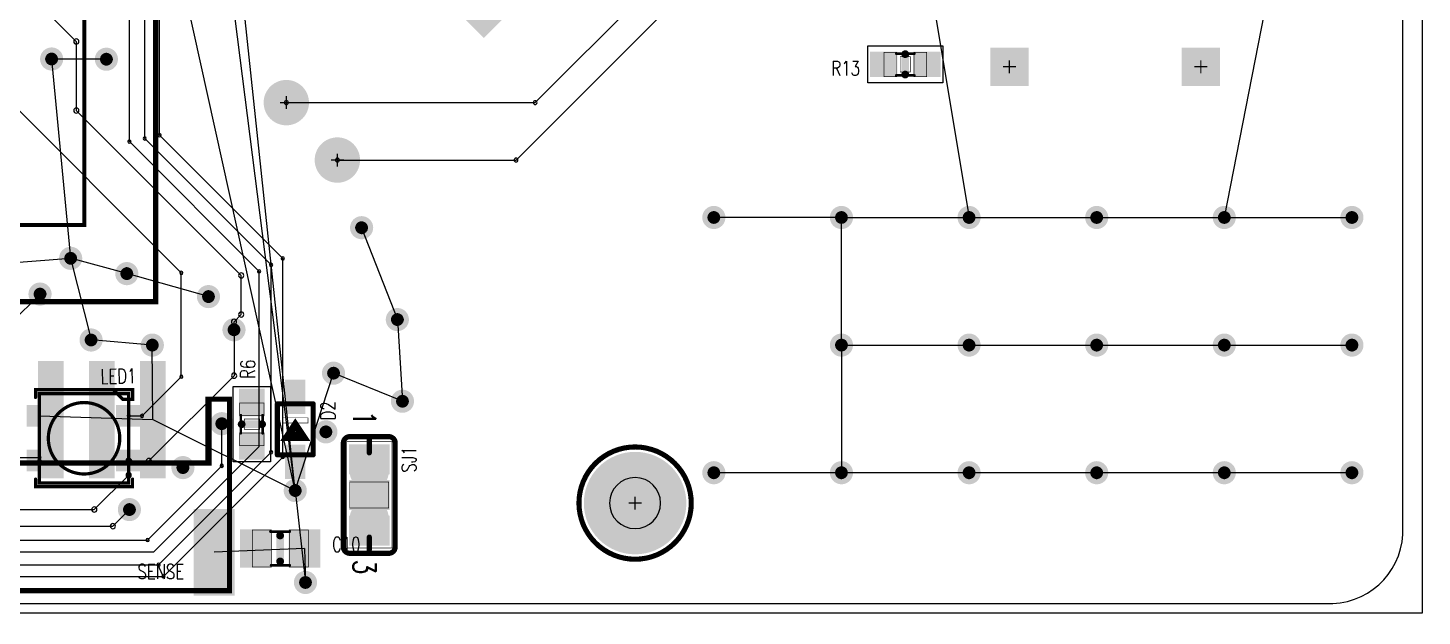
# Model space of a CAD drawing. Extents: x 0 to 113, y -1 to 56.
# Drawn here: x 58.1 to 112.8, y -0.6 to 22.4 of the extents above; entities that cross this region are included whole.
import ezdxf
from ezdxf.enums import TextEntityAlignment as Align

# ---------------------------------------------------------------- set-up
doc = ezdxf.new("R2010")
doc.units = 0
doc.header["$MEASUREMENT"] = 0
for name, pattern in [('KEEPOUT_00000100$0', [2, 1, 1]), ('KEEPOUT_00010000$0', [2, 1, 1]), ('KEEPOUT_10000000$0', [2, 1, 1]), ('POUR_01_-1_0_000000', [2, 1, 1]), ('SIG_0', [2, 1, 1]), ('SIG_20', [2, 1, 1]), ('SIG_21', [2, 1, 1]), ('SIG_34', [2, 1, 1]), ('SIG_38', [2, 1, 1]), ('SIG_40', [2, 1, 1]), ('SIG_41', [2, 1, 1]), ('SIG_50', [2, 1, 1]), ('SIG_62', [2, 1, 1]), ('SIG_64', [2, 1, 1]), ('SIG_65', [2, 1, 1]), ('SIG_81', [2, 1, 1])]:
    doc.linetypes.add(name, pattern=pattern)
doc.layers.get('0').update_dxf_attribs({"linetype": 'CONTINUOUS'})
for name, color, linetype in [('BOARD_OUTLINE_00', 254, 'CONTINUOUS'), ('DRIL_PLTE_THRU_01', 176, 'CONTINUOUS'), ('DRIL_PLTE_THRU_02', 255, 'CONTINUOUS'), ('DRIL_SYMBOL', 254, 'CONTINUOUS'), ('KEEPOUT_00', 130, 'CONTINUOUS'), ('KEEPOUT_01', 130, 'CONTINUOUS'), ('KEEPOUT_02', 23, 'CONTINUOUS'), ('LINK_00', 254, 'CONTINUOUS'), ('PADS_BOT', 253, 'CONTINUOUS'), ('PADS_INNER', 254, 'CONTINUOUS'), ('PADS_TOP', 254, 'CONTINUOUS'), ('PART_BOT_2DLINE_15', 253, 'CONTINUOUS'), ('PART_BOT_COPPER_15', 253, 'CONTINUOUS'), ('PART_BOT_COPPER_26', 254, 'CONTINUOUS'), ('PART_NAME_01', 254, 'CONTINUOUS'), ('PART_NAME_02', 253, 'CONTINUOUS'), ('PART_TOP_2DLINE_26', 254, 'CONTINUOUS'), ('PART_TOP_COPPER_07', 253, 'CONTINUOUS'), ('PART_TOP_COPPER_15', 253, 'CONTINUOUS'), ('PART_TOP_COPPER_21', 67, 'CONTINUOUS'), ('PART_TOP_COPPER_26', 254, 'CONTINUOUS'), ('PART_TOP_TEXT_15', 253, 'CONTINUOUS'), ('POUR_HEADER_02', 34, 'CONTINUOUS'), ('TRACE_02', 34, 'CONTINUOUS')]:
    doc.layers.add(name, color=color, linetype=linetype)
doc.styles.add('W0$0206446667', font='simplex', dxfattribs={"width": 0.75})
doc.styles.add('W0$032258', font='simplex', dxfattribs={"width": 0.75})

# ---------------------------------------------------------------- blocks, each defined once
blk = doc.blocks.new('DRIL_SYMBOL_0$5')
at = {"layer": 'DRIL_SYMBOL', "const_width": 0.0508}
for points in [[(-0.254, 0), (0.254, 0)], [(0, -0.254), (0, 0.254)]]:
    blk.add_lwpolyline(points, dxfattribs=at)
blk = doc.blocks.new('DRIL_HOLE_0$5')
at = {"const_width": 0.25}
blk.add_lwpolyline([(-0.125, 0, 1), (0.125, 0, 1)], format="xyb", close=True, dxfattribs=at)
blk.add_blockref('DRIL_SYMBOL_0$5', (0, 0))
blk = doc.blocks.new('PAD_50')
at = {"const_width": 0.4532}
blk.add_lwpolyline([(0, -0.2266, 1), (0, 0.2266, 1)], format="xyb", close=True, dxfattribs=at)
blk = doc.blocks.new('DRIL_SYMBOL_0$9398')
at = {"layer": 'DRIL_SYMBOL', "const_width": 0.0508}
for points in [[(-0.254, 0), (0.254, 0)], [(0, -0.254), (0, 0.254)]]:
    blk.add_lwpolyline(points, dxfattribs=at)
blk = doc.blocks.new('DRIL_HOLE_0$9398')
at = {"const_width": 0.4699}
blk.add_lwpolyline([(-0.23495, 0, 1), (0.23495, 0, 1)], format="xyb", close=True, dxfattribs=at)
blk.add_blockref('DRIL_SYMBOL_0$9398', (0, 0))
blk = doc.blocks.new('PAD_51')
at = {"const_width": 0.889}
blk.add_lwpolyline([(0, -0.4445, 1), (0, 0.4445, 1)], format="xyb", close=True, dxfattribs=at)
blk = doc.blocks.new('PAD_52')
at = {"const_width": 0.6985}
blk.add_lwpolyline([(0, -0.34925, 1), (0, 0.34925, 1)], format="xyb", close=True, dxfattribs=at)
blk = doc.blocks.new('SMOOTH_0$0254')
at = {"const_width": 0.0127}
blk.add_lwpolyline([(-0.00635, 0, 1), (0.00635, 0, 1)], format="xyb", close=True, dxfattribs=at)
blk = doc.blocks.new('SMOOTH_0$1016')
at = {"const_width": 0.0508}
blk.add_lwpolyline([(-0.0254, 0, 1), (0.0254, 0, 1)], format="xyb", close=True, dxfattribs=at)
blk = doc.blocks.new('SMOOTH_0$3048')
at = {"const_width": 0.1524}
blk.add_lwpolyline([(-0.0762, 0, 1), (0.0762, 0, 1)], format="xyb", close=True, dxfattribs=at)
blk = doc.blocks.new('PART_BODY_TOP_1')
at = {"layer": 'KEEPOUT_01', "linetype": 'KEEPOUT_10000000$0'}
blk.add_lwpolyline([(-1.473, -0.729), (-1.473, 0.729), (1.473, 0.729), (1.473, -0.729)], close=True, dxfattribs=at)
at = {"layer": 'PART_TOP_COPPER_07', "const_width": 0.0254}
blk.add_lwpolyline([(-0.1999, -0.3), (-0.1999, 0.3), (0.1999, 0.3), (0.1999, -0.3)], close=True, dxfattribs=at)
at = {"layer": 'PART_TOP_COPPER_15', "const_width": 0.0254}
for points in [[(-0.8382, -0.4699), (-0.8382, 0.4801), (-0.3381, 0.4801), (-0.3381, -0.4699)], [(0.3302, -0.4699), (0.3302, 0.4801), (0.8303, 0.4801), (0.8303, -0.4699)]]:
    blk.add_lwpolyline(points, close=True, dxfattribs=at)
at = {"layer": 'PART_TOP_COPPER_15', "const_width": 0.1016}
for points in [[(-0.356, 0.432), (0.356, 0.432)], [(-0.356, -0.419), (0.356, -0.419)]]:
    blk.add_lwpolyline(points, dxfattribs=at)
at = {"layer": 'PART_TOP_COPPER_26', "const_width": 0.3048}
blk.add_lwpolyline([(0, 0.4), (0, -0.4)], dxfattribs=at)
at = {"layer": 'PART_TOP_COPPER_07'}
for p in [(-0.1999, 0.3), (0.1999, 0.3), (-0.1999, -0.3), (0.1999, -0.3)]:
    blk.add_blockref('SMOOTH_0$0254', p, dxfattribs=at)
at = {"layer": 'PART_TOP_COPPER_15'}
for name, p in [('SMOOTH_0$0254', (-0.8382, 0.4801)), ('SMOOTH_0$1016', (-0.356, 0.432)), ('SMOOTH_0$0254', (-0.3381, 0.4801)), ('SMOOTH_0$1016', (0.356, 0.432)), ('SMOOTH_0$0254', (0.3302, 0.4801)), ('SMOOTH_0$0254', (0.8303, 0.4801)), ('SMOOTH_0$0254', (-0.8382, -0.4699)), ('SMOOTH_0$1016', (-0.356, -0.419)), ('SMOOTH_0$0254', (-0.3381, -0.4699)), ('SMOOTH_0$1016', (0.356, -0.419)), ('SMOOTH_0$0254', (0.3302, -0.4699)), ('SMOOTH_0$0254', (0.8303, -0.4699))]:
    blk.add_blockref(name, p, dxfattribs=at)
at = {"layer": 'PART_TOP_COPPER_26'}
for p in [(0, 0.4), (0, -0.4)]:
    blk.add_blockref('SMOOTH_0$3048', p, dxfattribs=at)
blk = doc.blocks.new('DRIL_HOLE_0')
blk.add_lwpolyline([(0, 0, 1), (0, 0, 1)], format="xyb", close=True)
blk = doc.blocks.new('PAD_0')
blk.add_lwpolyline([(0, 0, 1), (0, 0, 1)], format="xyb", close=True)
blk = doc.blocks.new('PAD_1')
at = {"const_width": 1}
blk.add_lwpolyline([(-0.5375, 0), (0.5375, 0)], dxfattribs=at)
blk = doc.blocks.new('STK_TOP_2')
at = {"layer": 'DRIL_PLTE_THRU_01'}
blk.add_blockref('DRIL_HOLE_0', (0, 0), dxfattribs=at)
at = {"layer": 'DRIL_PLTE_THRU_02'}
blk.add_blockref('DRIL_HOLE_0', (0, 0), dxfattribs=at)
at = {"layer": 'PADS_BOT'}
blk.add_blockref('PAD_0', (0, 0), dxfattribs=at)
at = {"layer": 'PADS_INNER'}
blk.add_blockref('PAD_0', (0, 0), dxfattribs=at)
at = {"layer": 'PADS_TOP'}
blk.add_blockref('PAD_1', (0, 0), dxfattribs=at)
blk = doc.blocks.new('DRIL_SYMBOL_1$35')
at = {"layer": 'DRIL_SYMBOL', "const_width": 0.0508}
for points in [[(-0.254, 0), (0.254, 0)], [(0, -0.254), (0, 0.254)]]:
    blk.add_lwpolyline(points, dxfattribs=at)
blk = doc.blocks.new('DRIL_HOLE_1$35')
at = {"const_width": 0.675}
blk.add_lwpolyline([(-0.3375, 0, 1), (0.3375, 0, 1)], format="xyb", close=True, dxfattribs=at)
blk.add_blockref('DRIL_SYMBOL_1$35', (0, 0))
blk = doc.blocks.new('PAD_48')
at = {"const_width": 0.75}
blk.add_lwpolyline([(0, -0.375, 1), (0, 0.375, 1)], format="xyb", close=True, dxfattribs=at)
blk = doc.blocks.new('PAD_49')
at = {"const_width": 1.5}
blk.add_lwpolyline([(-0.75, 0), (0.75, 0)], dxfattribs=at)
blk = doc.blocks.new('STK_BOT_61')
at = {"layer": 'DRIL_PLTE_THRU_01'}
blk.add_blockref('DRIL_HOLE_1$35', (0, 0), dxfattribs=at)
at = {"layer": 'DRIL_PLTE_THRU_02'}
blk.add_blockref('DRIL_HOLE_1$35', (0, 0), dxfattribs=at)
at = {"layer": 'PADS_BOT'}
blk.add_blockref('PAD_49', (0, 0), dxfattribs=at)
at = {"layer": 'PADS_INNER'}
blk.add_blockref('PAD_48', (0, 0), dxfattribs=at)
at = {"layer": 'PADS_TOP'}
blk.add_blockref('PAD_49', (0, 0), dxfattribs=at)
blk = doc.blocks.new('PART_BODY_TOP_26')
at = {"layer": 'KEEPOUT_00', "linetype": 'KEEPOUT_00000100$0'}
blk.add_lwpolyline([(-1, 0, 1), (1, 0, 1)], format="xyb", close=True, dxfattribs=at)
at = {"layer": 'KEEPOUT_01', "linetype": 'KEEPOUT_10000000$0'}
blk.add_lwpolyline([(-1, 0, 1), (1, 0, 1)], format="xyb", close=True, dxfattribs=at)
at = {"layer": 'KEEPOUT_01', "linetype": 'KEEPOUT_00010000$0'}
blk.add_lwpolyline([(-1, 0, 1), (1, 0, 1)], format="xyb", close=True, dxfattribs=at)
at = {"layer": 'KEEPOUT_02', "linetype": 'KEEPOUT_10000000$0'}
blk.add_lwpolyline([(-1, 0, 1), (1, 0, 1)], format="xyb", close=True, dxfattribs=at)
at = {"layer": 'KEEPOUT_02', "linetype": 'KEEPOUT_00010000$0'}
blk.add_lwpolyline([(-1, 0, 1), (1, 0, 1)], format="xyb", close=True, dxfattribs=at)
at = {"layer": 'PART_TOP_2DLINE_26', "const_width": 0.2}
blk.add_lwpolyline([(-2.2, 0, 1), (2.2, 0, 1)], format="xyb", close=True, dxfattribs=at)
blk = doc.blocks.new('DRIL_SYMBOL_3')
at = {"layer": 'DRIL_SYMBOL', "const_width": 0.0508}
for points in [[(-0.254, 0), (0.254, 0)], [(0, -0.254), (0, 0.254)]]:
    blk.add_lwpolyline(points, dxfattribs=at)
blk = doc.blocks.new('DRIL_HOLE_3')
at = {"const_width": 1.5}
blk.add_lwpolyline([(-0.75, 0, 1), (0.75, 0, 1)], format="xyb", close=True, dxfattribs=at)
blk.add_blockref('DRIL_SYMBOL_3', (0, 0))
blk = doc.blocks.new('PAD_34')
at = {"const_width": 2.008}
blk.add_lwpolyline([(0, -1.004, 1), (0, 1.004, 1)], format="xyb", close=True, dxfattribs=at)
blk = doc.blocks.new('STK_TOP_38')
at = {"layer": 'DRIL_PLTE_THRU_01'}
blk.add_blockref('DRIL_HOLE_3', (0, 0), dxfattribs=at)
at = {"layer": 'DRIL_PLTE_THRU_02'}
blk.add_blockref('DRIL_HOLE_3', (0, 0), dxfattribs=at)
at = {"layer": 'PADS_BOT'}
blk.add_blockref('PAD_34', (0, 0), dxfattribs=at)
at = {"layer": 'PADS_INNER'}
blk.add_blockref('PAD_34', (0, 0), dxfattribs=at)
at = {"layer": 'PADS_TOP'}
blk.add_blockref('PAD_34', (0, 0), dxfattribs=at)
blk = doc.blocks.new('PAD_5')
at = {"const_width": 1.2}
blk.add_lwpolyline([(-1, 0), (1, 0)], dxfattribs=at)
blk = doc.blocks.new('STK_BOT_39')
at = {"layer": 'DRIL_PLTE_THRU_01'}
blk.add_blockref('DRIL_HOLE_0', (0, 0), dxfattribs=at)
at = {"layer": 'DRIL_PLTE_THRU_02'}
blk.add_blockref('DRIL_HOLE_0', (0, 0), dxfattribs=at)
at = {"layer": 'PADS_BOT'}
blk.add_blockref('PAD_5', (0, 0), dxfattribs=at)
at = {"layer": 'PADS_INNER'}
blk.add_blockref('PAD_0', (0, 0), dxfattribs=at)
at = {"layer": 'PADS_TOP'}
blk.add_blockref('PAD_0', (0, 0), dxfattribs=at)
blk = doc.blocks.new('SMOOTH_0$2032')
at = {"const_width": 0.1016}
blk.add_lwpolyline([(-0.0508, 0, 1), (0.0508, 0, 1)], format="xyb", close=True, dxfattribs=at)
blk = doc.blocks.new('SMOOTH_0$1524')
at = {"const_width": 0.0762}
blk.add_lwpolyline([(-0.0381, 0, 1), (0.0381, 0, 1)], format="xyb", close=True, dxfattribs=at)
blk = doc.blocks.new('PART_BODY_BOT_25')
at = {"layer": 'PART_BOT_COPPER_15', "const_width": 0.152}
blk.add_lwpolyline([(-14, -14.8), (-14, 20.2), (14, 20.2), (14, -14.8), (-14, -14.8)], dxfattribs=at)
at = {"layer": 'PART_BOT_COPPER_26', "const_width": 0.203}
for points in [[(-17, -23), (-17, 23), (17, 23), (17, -23), (-17, -23)], [(-5.2, -12.9), (5.2, -12.9)]]:
    blk.add_lwpolyline(points, dxfattribs=at)
at = {"layer": 'PART_BOT_COPPER_15'}
for p in [(-14, 20.2), (14, 20.2), (-14, -14.8), (-14, -14.8), (14, -14.8)]:
    blk.add_blockref('SMOOTH_0$1524', p, dxfattribs=at)
at = {"layer": 'PART_BOT_COPPER_26'}
for p in [(-17, 23), (17, 23), (-5.2, -12.9), (5.2, -12.9), (-17, -23), (-17, -23), (17, -23)]:
    blk.add_blockref('SMOOTH_0$2032', p, dxfattribs=at)
blk = doc.blocks.new('PART_BODY_TOP_20')
at = {"layer": 'PART_TOP_COPPER_15', "const_width": 0.203}
for points in [[(-1, -0.7), (-1, 0.7)], [(1, 0.7), (1, -0.7)]]:
    blk.add_lwpolyline(points, dxfattribs=at)
at = {"layer": 'PART_TOP_COPPER_26', "const_width": 0.203}
for points in [[(-1, 0.7), (1, 0.7)], [(0.35, -0.4), (-0.25, 0), (0.35, 0.4), (0.35, -0.4)], [(1, -0.7), (-1, -0.7)]]:
    blk.add_lwpolyline(points, dxfattribs=at)
at = {"layer": 'PART_TOP_COPPER_26'}
for points, const_width in [([(-0.45, -0.5), (-0.45, 0.5), (-0.25, 0.5), (-0.25, -0.5)], 0.0254), ([(-0.1, 0), (0.2, 0.2), (0.2, -0.2)], 0.203)]:
    blk.add_lwpolyline(points, close=True, dxfattribs=dict(at, const_width=const_width))
at = {"layer": 'PART_TOP_COPPER_15'}
for p in [(-1, 0.7), (1, 0.7), (-1, -0.7), (1, -0.7)]:
    blk.add_blockref('SMOOTH_0$2032', p, dxfattribs=at)
at = {"layer": 'PART_TOP_COPPER_26'}
for name, p in [('SMOOTH_0$2032', (-1, 0.7)), ('SMOOTH_0$2032', (1, 0.7)), ('SMOOTH_0$0254', (-0.45, 0.5)), ('SMOOTH_0$2032', (-0.25, 0)), ('SMOOTH_0$0254', (-0.25, 0.5)), ('SMOOTH_0$2032', (-0.1, 0)), ('SMOOTH_0$2032', (0.2, 0.2)), ('SMOOTH_0$2032', (0.35, 0.4)), ('SMOOTH_0$0254', (-0.45, -0.5)), ('SMOOTH_0$0254', (-0.25, -0.5)), ('SMOOTH_0$2032', (0.2, -0.2)), ('SMOOTH_0$2032', (0.35, -0.4)), ('SMOOTH_0$2032', (0.35, -0.4)), ('SMOOTH_0$2032', (-1, -0.7)), ('SMOOTH_0$2032', (1, -0.7))]:
    blk.add_blockref(name, p, dxfattribs=at)
blk = doc.blocks.new('PAD_27')
at = {"const_width": 0.8}
blk.add_lwpolyline([(-0.675, 0), (0.675, 0)], dxfattribs=at)
blk = doc.blocks.new('STK_TOP_29')
at = {"layer": 'DRIL_PLTE_THRU_01'}
blk.add_blockref('DRIL_HOLE_0', (0, 0), dxfattribs=at)
at = {"layer": 'DRIL_PLTE_THRU_02'}
blk.add_blockref('DRIL_HOLE_0', (0, 0), dxfattribs=at)
at = {"layer": 'PADS_BOT'}
blk.add_blockref('PAD_0', (0, 0), dxfattribs=at)
at = {"layer": 'PADS_INNER'}
blk.add_blockref('PAD_0', (0, 0), dxfattribs=at)
at = {"layer": 'PADS_TOP'}
blk.add_blockref('PAD_27', (0, 0), dxfattribs=at)
blk = doc.blocks.new('SMOOTH_1$27')
at = {"const_width": 0.635}
blk.add_lwpolyline([(-0.3175, 0, 1), (0.3175, 0, 1)], format="xyb", close=True, dxfattribs=at)
blk = doc.blocks.new('PART_BODY_TOP_19')
at = {"layer": 'PART_TOP_COPPER_15', "const_width": 1.27}
for points in [[(-0.889, -0.127, -1), (-0.889, 0.127)], [(0.889, 0.127, -1), (0.889, -0.127)]]:
    blk.add_lwpolyline(points, format="xyb", dxfattribs=at)
at = {"layer": 'PART_TOP_COPPER_15', "const_width": 0.0254}
blk.add_lwpolyline([(-0.508, -0.762), (-0.508, 0.762), (0.508, 0.762), (0.508, -0.762)], close=True, dxfattribs=at)
at = {"layer": 'PART_TOP_COPPER_15', "const_width": 0.2032}
for points in [[(-1.651, 0), (-2.159, 0)], [(1.651, 0), (2.159, 0)]]:
    blk.add_lwpolyline(points, dxfattribs=at)
at = {"layer": 'PART_TOP_COPPER_21', "const_width": 0.0254}
blk.add_lwpolyline([(-2.0828, -0.889), (-2.0828, 0.889), (2.0828, 0.889), (2.0828, -0.889)], close=True, dxfattribs=at)
at = {"layer": 'PART_TOP_COPPER_26', "const_width": 0.2032}
blk.add_lwpolyline([(-2.032, 1.016), (2.032, 1.016, -0.4142136), (2.286, 0.762), (2.286, -0.762, -0.4142136), (2.032, -1.016), (-2.032, -1.016, -0.4142136), (-2.286, -0.762), (-2.286, 0.762, -0.4142136), (-2.032, 1.016)], format="xyb", dxfattribs=at)
at = {"layer": 'PART_TOP_COPPER_15'}
for name, p in [('SMOOTH_1$27', (-0.889, 0.127)), ('SMOOTH_0$0254', (-0.508, 0.762)), ('SMOOTH_1$27', (0.889, 0.127)), ('SMOOTH_0$0254', (0.508, 0.762)), ('SMOOTH_0$2032', (-2.159, 0)), ('SMOOTH_0$2032', (-1.651, 0)), ('SMOOTH_1$27', (-0.889, -0.127)), ('SMOOTH_1$27', (0.889, -0.127)), ('SMOOTH_0$2032', (1.651, 0)), ('SMOOTH_0$2032', (2.159, 0)), ('SMOOTH_0$0254', (-0.508, -0.762)), ('SMOOTH_0$0254', (0.508, -0.762))]:
    blk.add_blockref(name, p, dxfattribs=at)
at = {"layer": 'PART_TOP_COPPER_21'}
for p in [(-2.0828, 0.889), (2.0828, 0.889), (-2.0828, -0.889), (2.0828, -0.889)]:
    blk.add_blockref('SMOOTH_0$0254', p, dxfattribs=at)
at = {"layer": 'PART_TOP_COPPER_26'}
for p in [(-2.032, 1.016), (2.032, 1.016)]:
    blk.add_blockref('SMOOTH_0$2032', p, dxfattribs=at)
at = {"layer": 'PART_TOP_TEXT_15', "style": 'W0$032258', "width": 0.75}
for s, p in [('1', (-3.302, -0.635)), ('3', (2.54, -0.635))]:
    blk.add_text(s, height=0.889, dxfattribs=at).set_placement(p)
blk = doc.blocks.new('PAD_26')
at = {"const_width": 1.1684}
blk.add_lwpolyline([(-0.8001, 0), (0.8001, 0)], dxfattribs=at)
blk = doc.blocks.new('STK_TOP_28')
at = {"layer": 'DRIL_PLTE_THRU_01'}
blk.add_blockref('DRIL_HOLE_0', (0, 0), dxfattribs=at)
at = {"layer": 'DRIL_PLTE_THRU_02'}
blk.add_blockref('DRIL_HOLE_0', (0, 0), dxfattribs=at)
at = {"layer": 'PADS_BOT'}
blk.add_blockref('PAD_0', (0, 0), dxfattribs=at)
at = {"layer": 'PADS_INNER'}
blk.add_blockref('PAD_0', (0, 0), dxfattribs=at)
at = {"layer": 'PADS_TOP', "rotation": 90}
blk.add_blockref('PAD_26', (0, 0), dxfattribs=at)
blk = doc.blocks.new('PART_BODY_TOP_12')
at = {"layer": 'PART_TOP_COPPER_15', "const_width": 0.203}
blk.add_lwpolyline([(4.2, -3.5), (4.2, -1), (-4.2, -1), (-4.2, -3.5), (-5, -3.5), (-5, 4), (5, 4), (5, -3.5), (4.2, -3.5)], dxfattribs=at)
at = {"layer": 'PART_TOP_COPPER_26', "const_width": 0.203}
for points in [[(-3.25, 4), (3.25, 4)], [(-2.75, -1), (-4.15, -1), (-4.15, -3.5), (-5, -3.5), (-5, 0.5)], [(5, 0.5), (5, -3.5), (4.15, -3.5), (4.15, -1), (0.75, -1)]]:
    blk.add_lwpolyline(points, dxfattribs=at)
at = {"layer": 'PART_TOP_COPPER_15'}
for p in [(-5, 4), (5, 4), (-4.2, -1), (4.2, -1), (-5, -3.5), (-4.2, -3.5), (4.2, -3.5), (4.2, -3.5), (5, -3.5)]:
    blk.add_blockref('SMOOTH_0$2032', p, dxfattribs=at)
at = {"layer": 'PART_TOP_COPPER_26'}
for p in [(-3.25, 4), (3.25, 4), (-5, 0.5), (5, 0.5), (-4.15, -1), (-2.75, -1), (0.75, -1), (4.15, -1), (-5, -3.5), (-4.15, -3.5), (4.15, -3.5), (5, -3.5)]:
    blk.add_blockref('SMOOTH_0$2032', p, dxfattribs=at)
blk = doc.blocks.new('PAD_14')
at = {"const_width": 1}
blk.add_lwpolyline([(-2.3, 0), (2.3, 0)], dxfattribs=at)
blk = doc.blocks.new('STK_TOP_14')
at = {"layer": 'DRIL_PLTE_THRU_01'}
blk.add_blockref('DRIL_HOLE_0', (0, 0), dxfattribs=at)
at = {"layer": 'DRIL_PLTE_THRU_02'}
blk.add_blockref('DRIL_HOLE_0', (0, 0), dxfattribs=at)
at = {"layer": 'PADS_BOT'}
blk.add_blockref('PAD_0', (0, 0), dxfattribs=at)
at = {"layer": 'PADS_INNER'}
blk.add_blockref('PAD_0', (0, 0), dxfattribs=at)
at = {"layer": 'PADS_TOP', "rotation": 90}
blk.add_blockref('PAD_14', (0, 0), dxfattribs=at)
blk = doc.blocks.new('PAD_15')
at = {"const_width": 1.6}
blk.add_lwpolyline([(-1.7, 0), (1.7, 0)], dxfattribs=at)
blk = doc.blocks.new('STK_TOP_15')
at = {"layer": 'DRIL_PLTE_THRU_01'}
blk.add_blockref('DRIL_HOLE_0', (0, 0), dxfattribs=at)
at = {"layer": 'DRIL_PLTE_THRU_02'}
blk.add_blockref('DRIL_HOLE_0', (0, 0), dxfattribs=at)
at = {"layer": 'PADS_BOT'}
blk.add_blockref('PAD_0', (0, 0), dxfattribs=at)
at = {"layer": 'PADS_INNER'}
blk.add_blockref('PAD_0', (0, 0), dxfattribs=at)
at = {"layer": 'PADS_TOP', "rotation": 90}
blk.add_blockref('PAD_15', (0, 0), dxfattribs=at)
blk = doc.blocks.new('PART_BODY_TOP_3')
at = {"layer": 'PART_TOP_COPPER_15', "const_width": 0.0254}
for points in [[(-1.0922, -0.7239), (-1.0922, 0.7262), (-0.3421, 0.7262), (-0.3421, -0.7239)], [(0.3556, -0.7239), (0.3556, 0.7262), (1.1057, 0.7262), (1.1057, -0.7239)]]:
    blk.add_lwpolyline(points, close=True, dxfattribs=at)
at = {"layer": 'PART_TOP_COPPER_15', "const_width": 0.1016}
for points in [[(-0.381, 0.66), (0.381, 0.66)], [(-0.356, -0.66), (0.381, -0.66)]]:
    blk.add_lwpolyline(points, dxfattribs=at)
at = {"layer": 'PART_TOP_COPPER_26', "const_width": 0.3048}
blk.add_lwpolyline([(0, 0.508), (0, -0.508)], dxfattribs=at)
at = {"layer": 'PART_TOP_COPPER_15'}
for name, p in [('SMOOTH_0$0254', (-1.0922, 0.7262)), ('SMOOTH_0$1016', (-0.381, 0.66)), ('SMOOTH_0$0254', (-0.3421, 0.7262)), ('SMOOTH_0$1016', (0.381, 0.66)), ('SMOOTH_0$0254', (0.3556, 0.7262)), ('SMOOTH_0$0254', (1.1057, 0.7262)), ('SMOOTH_0$0254', (-1.0922, -0.7239)), ('SMOOTH_0$1016', (-0.356, -0.66)), ('SMOOTH_0$0254', (-0.3421, -0.7239)), ('SMOOTH_0$1016', (0.381, -0.66)), ('SMOOTH_0$0254', (0.3556, -0.7239)), ('SMOOTH_0$0254', (1.1057, -0.7239))]:
    blk.add_blockref(name, p, dxfattribs=at)
at = {"layer": 'PART_TOP_COPPER_26'}
for p in [(0, 0.508), (0, -0.508)]:
    blk.add_blockref('SMOOTH_0$3048', p, dxfattribs=at)
blk = doc.blocks.new('PAD_2')
at = {"const_width": 1.24}
blk.add_lwpolyline([(-0.75, 0), (0.75, 0)], dxfattribs=at)
blk = doc.blocks.new('STK_TOP_4')
at = {"layer": 'DRIL_PLTE_THRU_01'}
blk.add_blockref('DRIL_HOLE_0', (0, 0), dxfattribs=at)
at = {"layer": 'DRIL_PLTE_THRU_02'}
blk.add_blockref('DRIL_HOLE_0', (0, 0), dxfattribs=at)
at = {"layer": 'PADS_BOT'}
blk.add_blockref('PAD_0', (0, 0), dxfattribs=at)
at = {"layer": 'PADS_INNER'}
blk.add_blockref('PAD_0', (0, 0), dxfattribs=at)
at = {"layer": 'PADS_TOP', "rotation": 90}
blk.add_blockref('PAD_2', (0, 0), dxfattribs=at)
blk = doc.blocks.new('SMOOTH_0$127')
at = {"const_width": 0.0635}
blk.add_lwpolyline([(-0.03175, 0, 1), (0.03175, 0, 1)], format="xyb", close=True, dxfattribs=at)
blk = doc.blocks.new('PART_BODY_BOT_9')
at = {"layer": 'PART_BOT_2DLINE_15', "const_width": 0.127}
blk.add_lwpolyline([(-1.4, 0, 1), (1.4, 0, 1)], format="xyb", close=True, dxfattribs=at)
at = {"layer": 'PART_BOT_COPPER_15', "const_width": 0.127}
blk.add_lwpolyline([(-1.75, -1.75), (-1.75, 1.75), (1.75, 1.75), (1.75, -1.75), (-1.75, -1.75)], dxfattribs=at)
at = {"layer": 'PART_BOT_COPPER_26', "const_width": 0.127}
blk.add_lwpolyline([(-1.905, 1.905), (-1.905, 1.524), (-1.524, 1.524), (-1.143, 1.905)], close=True, dxfattribs=at)
for points in [[(-1.9, 1.6), (-1.9, 1.9), (1.9, 1.9), (1.9, 1.6)], [(-1.9, -1.6), (-1.9, -1.9), (1.9, -1.9), (1.9, -1.6)]]:
    blk.add_lwpolyline(points, dxfattribs=at)
at = {"layer": 'PART_BOT_COPPER_15'}
for p in [(-1.75, 1.75), (1.75, 1.75), (-1.75, -1.75), (-1.75, -1.75), (1.75, -1.75)]:
    blk.add_blockref('SMOOTH_0$127', p, dxfattribs=at)
at = {"layer": 'PART_BOT_COPPER_26'}
for p in [(-1.905, 1.905), (-1.9, 1.9), (-1.9, 1.6), (-1.143, 1.905), (1.9, 1.9), (1.9, 1.6), (-1.905, 1.524), (-1.524, 1.524), (-1.9, -1.6), (1.9, -1.6), (-1.9, -1.9), (1.9, -1.9)]:
    blk.add_blockref('SMOOTH_0$127', p, dxfattribs=at)
blk = doc.blocks.new('PAD_16')
at = {"const_width": 0.85}
blk.add_lwpolyline([(-0.5, 0), (0.5, 0)], dxfattribs=at)
blk = doc.blocks.new('STK_BOT_16')
at = {"layer": 'DRIL_PLTE_THRU_01'}
blk.add_blockref('DRIL_HOLE_0', (0, 0), dxfattribs=at)
at = {"layer": 'DRIL_PLTE_THRU_02'}
blk.add_blockref('DRIL_HOLE_0', (0, 0), dxfattribs=at)
at = {"layer": 'PADS_BOT'}
blk.add_blockref('PAD_16', (0, 0), dxfattribs=at)
at = {"layer": 'PADS_INNER'}
blk.add_blockref('PAD_0', (0, 0), dxfattribs=at)
at = {"layer": 'PADS_TOP'}
blk.add_blockref('PAD_0', (0, 0), dxfattribs=at)
blk = doc.blocks.new('sad')
for centre, radius, start, end in [((60.022, 21.893), 0.102, 0, 180), ((60.022, 21.893), 0.102, 180, 0), ((60.022, 19.191), 0.102, 0, 180), ((60.022, 19.191), 0.102, 180, 0), ((68.25, 19.5), 0.075, 0, 180), ((68.25, 19.5), 0.075, 180, 0), ((78, 19.5), 0.075, 0, 180), ((78, 19.5), 0.075, 180, 0), ((62.103, 17.971), 0.0635, 0, 180), ((62.103, 17.971), 0.0635, 0, 180), ((62.7, 18.095), 0.0635, 0, 180), ((62.7, 18.095), 0.0635, 0, 180), ((62.7, 18.095), 0.0635, 180, 0), ((62.7, 18.095), 0.0635, 180, 0), ((63.284, 18.221), 0.0635, 0, 180), ((63.284, 18.221), 0.0635, 0, 180), ((63.284, 18.221), 0.0635, 180, 0), ((63.284, 18.221), 0.0635, 180, 0), ((62.103, 17.971), 0.0635, 180, 0), ((62.103, 17.971), 0.0635, 180, 0), ((70.25, 17.25), 0.075, 0, 180), ((70.25, 17.25), 0.075, 180, 0), ((77.25, 17.25), 0.075, 0, 180), ((77.25, 17.25), 0.075, 180, 0), ((67.653, 13.142), 0.0635, 0, 180), ((67.653, 13.142), 0.0635, 0, 180), ((67.653, 13.142), 0.0635, 180, 0), ((67.653, 13.142), 0.0635, 180, 0), ((68.11, 13.395), 0.0635, 0, 180), ((68.11, 13.395), 0.0635, 0, 180), ((68.11, 13.395), 0.0635, 180, 0), ((68.11, 13.395), 0.0635, 180, 0), ((64.135, 12.827), 0.0635, 0, 180), ((64.135, 12.827), 0.0635, 0, 180), ((64.135, 12.827), 0.0635, 180, 0), ((64.135, 12.827), 0.0635, 180, 0), ((66.484, 12.728), 0.102, 0, 180), ((66.484, 12.728), 0.102, 0, 180), ((66.484, 12.728), 0.102, 180, 0), ((66.484, 12.728), 0.102, 180, 0), ((67.183, 12.89), 0.0635, 0, 180), ((67.183, 12.89), 0.0635, 180, 0), ((58.6, 12), 0.0762, 0, 180), ((58.6, 12), 0.0762, 180, 0), ((66.2, 10.915), 0.102, 0, 180), ((66.484, 11.2), 0.102, 0, 180), ((66.484, 11.2), 0.102, 180, 0), ((66.2, 10.915), 0.102, 180, 0), ((66.2, 10.6), 0.102, 0, 180), ((66.2, 10.6), 0.102, 0, 180), ((66.2, 10.6), 0.102, 180, 0), ((66.2, 10.6), 0.102, 180, 0), ((66.204, 10.596), 0.102, 0, 180), ((66.204, 10.596), 0.102, 180, 0), ((64.135, 8.763), 0.0635, 0, 180), ((64.135, 8.763), 0.0635, 180, 0), ((66.204, 8.8), 0.102, 0, 180), ((66.204, 8.8), 0.102, 0, 180), ((66.204, 8.8), 0.102, 180, 0), ((66.204, 8.8), 0.102, 180, 0), ((62.075, 7.225), 0.0635, 0, 180), ((62.075, 7.225), 0.0635, 180, 0), ((62.597, 7.225), 0.0635, 0, 180), ((62.597, 7.225), 0.0635, 180, 0), ((65.722, 6.921), 0.0635, 0, 180), ((65.722, 6.921), 0.0635, 180, 0), ((58.575, 5.6), 0.0635, 0, 180), ((58.575, 5.6), 0.0635, 180, 0), ((58.575, 5.475), 0.0635, 0, 180), ((58.575, 5.475), 0.0635, 180, 0), ((62.075, 5.475), 0.102, 0, 180), ((62.075, 5.475), 0.102, 180, 0), ((62.089, 5.461), 0.102, 0, 180), ((62.075, 5.475), 0.0762, 0, 180), ((62.075, 5.475), 0.0762, 180, 0), ((62.089, 5.461), 0.0762, 0, 180), ((62.865, 5.461), 0.102, 0, 180), ((67.653, 5.804), 0.0635, 0, 180), ((67.653, 5.804), 0.0635, 180, 0), ((68.11, 5.615), 0.0635, 0, 180), ((68.11, 5.615), 0.0635, 180, 0), ((62.075, 4.904), 0.102, 0, 180), ((62.089, 5.461), 0.102, 180, 0), ((62.089, 5.461), 0.0762, 180, 0), ((62.865, 5.461), 0.102, 180, 0), ((65.722, 5.271), 0.0635, 0, 180), ((65.722, 5.271), 0.0635, 180, 0), ((62.075, 4.904), 0.102, 180, 0), ((60.727, 3.556), 0.102, 0, 180), ((60.727, 3.556), 0.102, 180, 0), ((62.103, 3.556), 0.102, 0, 180), ((62.103, 3.556), 0.102, 180, 0), ((61.455, 2.908), 0.102, 0, 180), ((61.455, 2.908), 0.102, 180, 0), ((62.814, 2.362), 0.0635, 0, 180), ((62.814, 2.362), 0.0635, 180, 0), ((63.246, 1.397), 0.0635, 0, 180), ((63.246, 1.397), 0.0635, 180, 0), ((63.435, 0.94), 0.0635, 0, 180), ((63.435, 0.94), 0.0635, 180, 0)]:
    blk.add_arc(centre, radius, start, end)
at = {"layer": 'BOARD_OUTLINE_00'}
for p, q in [((112, 2.873), (112, 50.975)), ((3.048, -0.127), (109.25, -0.127))]:
    blk.add_line(p, q, dxfattribs=at)
blk.add_arc((109.125, 2.748), 2.878, 272.4896, 2.4896, dxfattribs=at)
at = {"layer": 'LINK_00', "linetype": 'SIG_0'}
for p, q in [((68.6, 4.3), (62.8, 50)), ((68.6, 4.3), (64.1, 46.6)), ((68.6, 4.3), (60, 43.2)), ((93.5, 24), (95, 15)), ((106.75, 24), (105, 15)), ((61.2, 21.2), (59.055, 21.209)), ((59.055, 21.209), (59.8, 13.4)), ((90, 15), (85, 15)), ((90, 15), (95, 15)), ((90, 10), (90, 15)), ((95, 15), (100, 15)), ((100, 15), (105, 15)), ((105, 15), (110, 15)), ((71.2, 14.6), (72.6, 11)), ((49.102, 12.62), (59.8, 13.4)), ((59.8, 13.4), (60.6, 10.2)), ((62, 12.8), (59.8, 13.4)), ((65.2, 11.9), (62, 12.8)), ((72.6, 11), (72.8, 7.8)), ((63, 10), (60.6, 10.2)), ((63.023, 7.082), (63, 10)), ((90, 10), (90, 5)), ((90, 10), (95, 10)), ((95, 10), (100, 10)), ((100, 10), (105, 10)), ((105, 10), (110, 10)), ((68.6, 4.3), (70.1, 8.9)), ((72.8, 7.8), (70.1, 8.9)), ((58.575, 7.225), (63.023, 7.082)), ((63.023, 7.082), (68.6, 4.3)), ((90, 5), (85, 5)), ((95, 5), (90, 5)), ((100, 5), (95, 5)), ((105, 5), (100, 5)), ((110, 5), (105, 5)), ((68.6, 4.3), (69, 0.7)), ((68.959, 2.032), (65.424, 1.881)), ((68.959, 2.032), (69, 0.7))]:
    blk.add_line(p, q, dxfattribs=at)
at = {"layer": 'POUR_HEADER_02', "linetype": 'POUR_01_-1_0_000000'}
for p, q in [((112.75, 54.5), (112.75, -0.5)), ((112.75, -0.5), (0, -0.5))]:
    blk.add_line(p, q, dxfattribs=at)
at = {"layer": 'TRACE_02', "linetype": 'SIG_65'}
for p, q in [((62.103, 17.971), (62.103, 39.179)), ((62.103, 17.971), (67.183, 12.89)), ((67.183, 6.032), (67.183, 12.89)), ((63.056, 1.905), (67.183, 6.032)), ((19.622, 1.905), (63.056, 1.905))]:
    blk.add_line(p, q, dxfattribs=at)
at = {"layer": 'TRACE_02', "linetype": 'SIG_64'}
for p, q in [((62.7, 18.095), (62.7, 38.824)), ((62.7, 18.095), (67.653, 13.142)), ((67.653, 5.804), (67.653, 13.142)), ((63.246, 1.397), (67.653, 5.804)), ((19.367, 1.397), (63.246, 1.397))]:
    blk.add_line(p, q, dxfattribs=at)
at = {"layer": 'TRACE_02', "linetype": 'SIG_62'}
for p, q in [((63.284, 18.221), (63.284, 38.392)), ((63.284, 18.221), (68.11, 13.395)), ((68.11, 5.615), (68.11, 13.395)), ((63.435, 0.94), (68.11, 5.615)), ((19.178, 0.94), (63.435, 0.94))]:
    blk.add_line(p, q, dxfattribs=at)
at = {"layer": 'TRACE_02', "linetype": 'SIG_34'}
for p, q in [((51.816, 30.099), (60.022, 21.893)), ((60.022, 21.893), (60.022, 19.191)), ((60.022, 19.191), (66.484, 12.728)), ((66.484, 11.2), (66.484, 12.728)), ((66.2, 10.915), (66.484, 11.2)), ((66.2, 10.6), (66.2, 10.915)), ((66.2, 10.6), (66.204, 10.596)), ((66.204, 10.596), (66.204, 8.8)), ((62.865, 5.461), (66.204, 8.8)), ((62.075, 5.475), (62.089, 5.461)), ((62.075, 4.904), (62.075, 5.475)), ((62.089, 5.461), (62.865, 5.461)), ((60.727, 3.556), (62.075, 4.904)), ((53.788, 3.556), (60.727, 3.556))]:
    blk.add_line(p, q, dxfattribs=at)
at = {"layer": 'TRACE_02', "linetype": 'SIG_20'}
for p, q in [((78, 19.5), (83.75, 25.25)), ((68.25, 19.5), (78, 19.5))]:
    blk.add_line(p, q, dxfattribs=at)
at = {"layer": 'TRACE_02', "linetype": 'SIG_21'}
for p, q in [((77.25, 17.25), (84.75, 24.75)), ((70.25, 17.25), (77.25, 17.25))]:
    blk.add_line(p, q, dxfattribs=at)
at = {"layer": 'TRACE_02', "linetype": 'SIG_40'}
for p, q in [((56.711, 20.251), (64.135, 12.827)), ((64.135, 8.763), (64.135, 12.827)), ((62.597, 7.225), (64.135, 8.763)), ((62.075, 7.225), (62.597, 7.225))]:
    blk.add_line(p, q, dxfattribs=at)
at = {"layer": 'TRACE_02', "linetype": 'SIG_81'}
blk.add_line((57.468, 10.867), (58.6, 12), dxfattribs=at)
at = {"layer": 'TRACE_02', "linetype": 'SIG_38'}
for p, q in [((65.722, 5.271), (65.722, 6.921)), ((62.814, 2.362), (65.722, 5.271)), ((19.811, 2.362), (62.814, 2.362))]:
    blk.add_line(p, q, dxfattribs=at)
at = {"layer": 'TRACE_02', "linetype": 'SIG_50'}
for p, q in [((55, 5.6), (58.575, 5.6)), ((58.575, 5.6), (58.575, 5.475))]:
    blk.add_line(p, q, dxfattribs=at)
at = {"layer": 'TRACE_02', "linetype": 'SIG_41'}
for p, q in [((61.455, 2.908), (62.103, 3.556)), ((45.133, 2.908), (61.455, 2.908))]:
    blk.add_line(p, q, dxfattribs=at)
at = {"xscale": -1}
for name, p, rotation in [('PART_BODY_BOT_25', (40.132, 28.702), 270), ('STK_BOT_39', (75.708, 23.162), 315), ('STK_BOT_61', (96.58, 20.905), 270), ('STK_BOT_61', (104.08, 20.905), 270)]:
    blk.add_blockref(name, p, dxfattribs=dict(at, rotation=rotation))
for name, p, rotation in [('STK_TOP_2', (91.65, 21), 180), ('PART_BODY_TOP_1', (92.5, 21), 180), ('STK_TOP_2', (93.35, 21), 180), ('STK_TOP_14', (59.023, 7.082), 180), ('STK_TOP_14', (61.023, 7.082), 180), ('STK_TOP_14', (63.023, 7.082), 180), ('STK_TOP_2', (66.9, 7.75), 90.00000000000001), ('STK_TOP_29', (68.6, 7.97), 270), ('PART_BODY_TOP_1', (66.9, 6.9), 90.00000000000001), ('PART_BODY_TOP_12', (61.023, 4.381), 180), ('PART_BODY_TOP_20', (68.6, 6.7), 270), ('PART_BODY_TOP_19', (71.5, 4.128), 270), ('STK_TOP_2', (66.9, 6.05), 90.00000000000001), ('STK_TOP_29', (68.6, 5.43), 270), ('STK_TOP_28', (71.5, 5.524), 270), ('STK_TOP_15', (65.424, 1.881), 180), ('STK_TOP_28', (71.5, 4.128), 270), ('STK_TOP_28', (71.5, 2.731), 270)]:
    blk.add_blockref(name, p, dxfattribs=dict(rotation=rotation))
for name, p in [('PART_BODY_BOT_9', (60.325, 6.35)), ('STK_BOT_16', (58.575, 7.225)), ('STK_BOT_16', (62.075, 7.225)), ('STK_BOT_16', (58.575, 5.475)), ('STK_BOT_16', (62.075, 5.475))]:
    blk.add_blockref(name, p, dxfattribs=at)
for name, p in [('PART_BODY_TOP_26', (81.915, 3.81)), ('STK_TOP_38', (81.915, 3.81)), ('STK_TOP_4', (67.058, 2.032)), ('STK_TOP_4', (68.959, 2.032)), ('PART_BODY_TOP_3', (68.008, 2.032))]:
    blk.add_blockref(name, p)
at = {"layer": 'DRIL_PLTE_THRU_01'}
for name, p in [('DRIL_HOLE_0$5', (59.055, 21.209)), ('DRIL_HOLE_0$5', (61.2, 21.2)), ('DRIL_HOLE_0$9398', (68.25, 19.5)), ('DRIL_HOLE_0$9398', (70.25, 17.25)), ('DRIL_HOLE_0$5', (71.2, 14.6)), ('DRIL_HOLE_0$5', (85, 15)), ('DRIL_HOLE_0$5', (90, 15)), ('DRIL_HOLE_0$5', (95, 15)), ('DRIL_HOLE_0$5', (100, 15)), ('DRIL_HOLE_0$5', (105, 15)), ('DRIL_HOLE_0$5', (110, 15)), ('DRIL_HOLE_0$5', (59.8, 13.4)), ('DRIL_HOLE_0$5', (62, 12.8)), ('DRIL_HOLE_0$5', (58.6, 12)), ('DRIL_HOLE_0$5', (65.2, 11.9)), ('DRIL_HOLE_0$5', (72.6, 11)), ('DRIL_HOLE_0$5', (60.6, 10.2)), ('DRIL_HOLE_0$5', (66.2, 10.6)), ('DRIL_HOLE_0$5', (63, 10)), ('DRIL_HOLE_0$5', (90, 10)), ('DRIL_HOLE_0$5', (95, 10)), ('DRIL_HOLE_0$5', (100, 10)), ('DRIL_HOLE_0$5', (105, 10)), ('DRIL_HOLE_0$5', (110, 10)), ('DRIL_HOLE_0$5', (70.1, 8.9)), ('DRIL_HOLE_0$5', (72.8, 7.8)), ('DRIL_HOLE_0$5', (65.722, 6.921)), ('DRIL_HOLE_0$5', (69.8, 6.6)), ('DRIL_HOLE_0$5', (64.2, 5.2)), ('DRIL_HOLE_0$5', (85, 5)), ('DRIL_HOLE_0$5', (90, 5)), ('DRIL_HOLE_0$5', (95, 5)), ('DRIL_HOLE_0$5', (100, 5)), ('DRIL_HOLE_0$5', (105, 5)), ('DRIL_HOLE_0$5', (110, 5)), ('DRIL_HOLE_0$5', (68.6, 4.3)), ('DRIL_HOLE_0$5', (62.103, 3.556)), ('DRIL_HOLE_0$5', (69, 0.7))]:
    blk.add_blockref(name, p, dxfattribs=at)
at = {"layer": 'DRIL_PLTE_THRU_02'}
for name, p in [('DRIL_HOLE_0$5', (59.055, 21.209)), ('DRIL_HOLE_0$5', (61.2, 21.2)), ('DRIL_HOLE_0$9398', (68.25, 19.5)), ('DRIL_HOLE_0$9398', (70.25, 17.25)), ('DRIL_HOLE_0$5', (71.2, 14.6)), ('DRIL_HOLE_0$5', (85, 15)), ('DRIL_HOLE_0$5', (90, 15)), ('DRIL_HOLE_0$5', (95, 15)), ('DRIL_HOLE_0$5', (100, 15)), ('DRIL_HOLE_0$5', (105, 15)), ('DRIL_HOLE_0$5', (110, 15)), ('DRIL_HOLE_0$5', (59.8, 13.4)), ('DRIL_HOLE_0$5', (62, 12.8)), ('DRIL_HOLE_0$5', (58.6, 12)), ('DRIL_HOLE_0$5', (65.2, 11.9)), ('DRIL_HOLE_0$5', (72.6, 11)), ('DRIL_HOLE_0$5', (60.6, 10.2)), ('DRIL_HOLE_0$5', (66.2, 10.6)), ('DRIL_HOLE_0$5', (63, 10)), ('DRIL_HOLE_0$5', (90, 10)), ('DRIL_HOLE_0$5', (95, 10)), ('DRIL_HOLE_0$5', (100, 10)), ('DRIL_HOLE_0$5', (105, 10)), ('DRIL_HOLE_0$5', (110, 10)), ('DRIL_HOLE_0$5', (70.1, 8.9)), ('DRIL_HOLE_0$5', (72.8, 7.8)), ('DRIL_HOLE_0$5', (65.722, 6.921)), ('DRIL_HOLE_0$5', (69.8, 6.6)), ('DRIL_HOLE_0$5', (64.2, 5.2)), ('DRIL_HOLE_0$5', (85, 5)), ('DRIL_HOLE_0$5', (90, 5)), ('DRIL_HOLE_0$5', (95, 5)), ('DRIL_HOLE_0$5', (100, 5)), ('DRIL_HOLE_0$5', (105, 5)), ('DRIL_HOLE_0$5', (110, 5)), ('DRIL_HOLE_0$5', (68.6, 4.3)), ('DRIL_HOLE_0$5', (62.103, 3.556)), ('DRIL_HOLE_0$5', (69, 0.7))]:
    blk.add_blockref(name, p, dxfattribs=at)
at = {"layer": 'PADS_BOT'}
for name, p in [('PAD_50', (59.055, 21.209)), ('PAD_50', (61.2, 21.2)), ('PAD_52', (68.25, 19.5)), ('PAD_52', (70.25, 17.25)), ('PAD_50', (85, 15)), ('PAD_50', (90, 15)), ('PAD_50', (95, 15)), ('PAD_50', (100, 15)), ('PAD_50', (105, 15)), ('PAD_50', (110, 15)), ('PAD_50', (71.2, 14.6)), ('PAD_50', (59.8, 13.4)), ('PAD_50', (62, 12.8)), ('PAD_50', (58.6, 12)), ('PAD_50', (65.2, 11.9)), ('PAD_50', (66.2, 10.6)), ('PAD_50', (72.6, 11)), ('PAD_50', (60.6, 10.2)), ('PAD_50', (63, 10)), ('PAD_50', (90, 10)), ('PAD_50', (95, 10)), ('PAD_50', (100, 10)), ('PAD_50', (105, 10)), ('PAD_50', (110, 10)), ('PAD_50', (70.1, 8.9)), ('PAD_50', (72.8, 7.8)), ('PAD_50', (65.722, 6.921)), ('PAD_50', (69.8, 6.6)), ('PAD_50', (64.2, 5.2)), ('PAD_50', (85, 5)), ('PAD_50', (90, 5)), ('PAD_50', (95, 5)), ('PAD_50', (100, 5)), ('PAD_50', (105, 5)), ('PAD_50', (110, 5)), ('PAD_50', (68.6, 4.3)), ('PAD_50', (62.103, 3.556)), ('PAD_50', (69, 0.7))]:
    blk.add_blockref(name, p, dxfattribs=at)
at = {"layer": 'PADS_INNER'}
for name, p in [('PAD_50', (59.055, 21.209)), ('PAD_50', (61.2, 21.2)), ('PAD_51', (68.25, 19.5)), ('PAD_51', (70.25, 17.25)), ('PAD_50', (85, 15)), ('PAD_50', (90, 15)), ('PAD_50', (95, 15)), ('PAD_50', (100, 15)), ('PAD_50', (105, 15)), ('PAD_50', (110, 15)), ('PAD_50', (71.2, 14.6)), ('PAD_50', (59.8, 13.4)), ('PAD_50', (62, 12.8)), ('PAD_50', (58.6, 12)), ('PAD_50', (65.2, 11.9)), ('PAD_50', (66.2, 10.6)), ('PAD_50', (72.6, 11)), ('PAD_50', (60.6, 10.2)), ('PAD_50', (63, 10)), ('PAD_50', (90, 10)), ('PAD_50', (95, 10)), ('PAD_50', (100, 10)), ('PAD_50', (105, 10)), ('PAD_50', (110, 10)), ('PAD_50', (70.1, 8.9)), ('PAD_50', (72.8, 7.8)), ('PAD_50', (65.722, 6.921)), ('PAD_50', (69.8, 6.6)), ('PAD_50', (64.2, 5.2)), ('PAD_50', (85, 5)), ('PAD_50', (90, 5)), ('PAD_50', (95, 5)), ('PAD_50', (100, 5)), ('PAD_50', (105, 5)), ('PAD_50', (110, 5)), ('PAD_50', (68.6, 4.3)), ('PAD_50', (62.103, 3.556)), ('PAD_50', (69, 0.7))]:
    blk.add_blockref(name, p, dxfattribs=at)
at = {"layer": 'PADS_TOP'}
for name, p in [('PAD_50', (59.055, 21.209)), ('PAD_50', (61.2, 21.2)), ('PAD_52', (68.25, 19.5)), ('PAD_52', (70.25, 17.25)), ('PAD_50', (85, 15)), ('PAD_50', (90, 15)), ('PAD_50', (95, 15)), ('PAD_50', (100, 15)), ('PAD_50', (105, 15)), ('PAD_50', (110, 15)), ('PAD_50', (71.2, 14.6)), ('PAD_50', (59.8, 13.4)), ('PAD_50', (62, 12.8)), ('PAD_50', (58.6, 12)), ('PAD_50', (65.2, 11.9)), ('PAD_50', (66.2, 10.6)), ('PAD_50', (72.6, 11)), ('PAD_50', (60.6, 10.2)), ('PAD_50', (63, 10)), ('PAD_50', (90, 10)), ('PAD_50', (95, 10)), ('PAD_50', (100, 10)), ('PAD_50', (105, 10)), ('PAD_50', (110, 10)), ('PAD_50', (70.1, 8.9)), ('PAD_50', (72.8, 7.8)), ('PAD_50', (65.722, 6.921)), ('PAD_50', (69.8, 6.6)), ('PAD_50', (64.2, 5.2)), ('PAD_50', (85, 5)), ('PAD_50', (90, 5)), ('PAD_50', (95, 5)), ('PAD_50', (100, 5)), ('PAD_50', (105, 5)), ('PAD_50', (110, 5)), ('PAD_50', (68.6, 4.3)), ('PAD_50', (62.103, 3.556)), ('PAD_50', (69, 0.7))]:
    blk.add_blockref(name, p, dxfattribs=at)
at = {"layer": 'PART_NAME_01', "style": 'W0$0206446667', "width": 0.75}
for s, p in [('R13', (90.722, 21.127)), ('R13', (90.722, 21.127)), ('SENSE', (64.246, 1.413)), ('SENSE', (64.246, 1.413))]:
    blk.add_text(s, height=0.569, dxfattribs=at).set_placement(p, align=Align.TOP_RIGHT)
blk.add_text('R6', height=0.569, rotation=90, dxfattribs=at).set_placement((67.027, 8.678))
blk.add_text('R6', height=0.569, rotation=90, dxfattribs=at).set_placement((67.027, 8.678))
for s, p in [('D2', (69.6, 7.8)), ('D2', (69.6, 7.8)), ('SJ1', (72.77, 6.032)), ('SJ1', (72.77, 6.032))]:
    blk.add_text(s, height=0.569, rotation=90, dxfattribs=at).set_placement(p, align=Align.TOP_RIGHT)
blk.add_text('C10', height=0.569, dxfattribs=at).set_placement((70.04, 1.905))
blk.add_text('C10', height=0.569, dxfattribs=at).set_placement((70.04, 1.905))
at = {"layer": 'PART_NAME_02', "style": 'W0$0206446667', "width": 0.75}
blk.add_text('LED1', height=0.569, rotation=1, dxfattribs=at).set_placement((60.97, 8.487))

msp = doc.modelspace()

# ---------------------------------------------------------------- block references
at = {"linetype": 'Continuous'}
msp.add_blockref('sad', (0, 0), dxfattribs=at)

doc.saveas('drawing.dxf')
